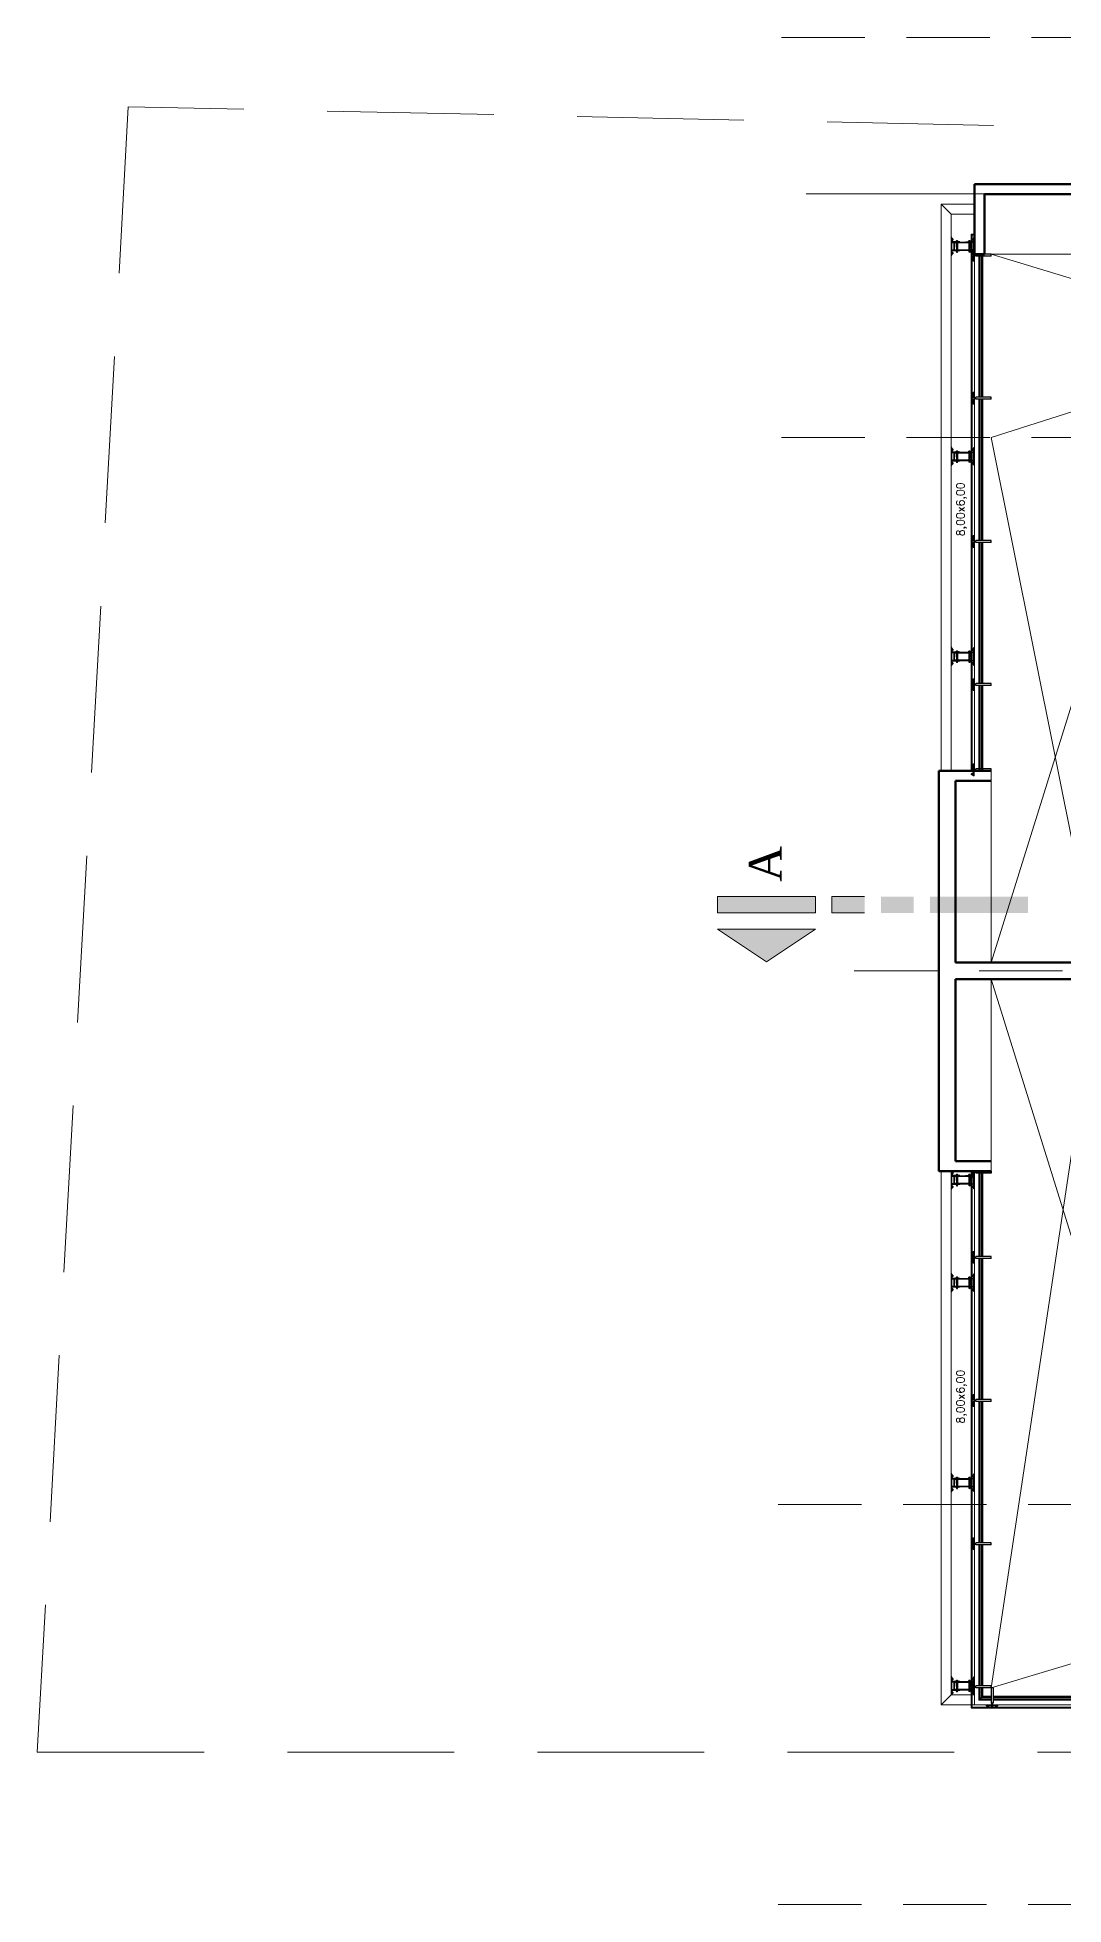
# Model space of a CAD drawing. Header units: millimetres. Extents: x 705 to 840, y 133 to 501.
# Drawn here: x 712.14 to 727.53, y 371.57 to 399.57 of the extents above; entities that cross this region are included whole.
import ezdxf

# ---------------------------------------------------------------- set-up
doc = ezdxf.new("R2010")
doc.units = ezdxf.units.MM
doc.header["$LTSCALE"] = 10
doc.linetypes.add('DASHED2', pattern=[0.375, 0.25, -0.125])
doc.layers.get('0').update_dxf_attribs({"color": 90})
doc.layers.add('ACCESORIO', color=90, linetype='Continuous')
doc.layers.add('VIDRO', color=140, linetype='Continuous')
for name, color, linetype, lineweight in [('CINZA', 252, 'Continuous', 13), ('cinza 03', 252, 'Continuous', 13), ('HACHT', 90, 'Continuous', 9), ('linha estutura', 252, 'Continuous', 13), ('PAREDES 2', 50, 'Continuous', 50), ('pn 02', 16, 'Continuous', 20), ('PN-01', 90, 'Continuous', 13), ('PN-03', 180, 'Continuous', 30), ('recuos', 16, 'Continuous', 20), ('texto', 16, 'Continuous', 20)]:
    doc.layers.add(name, color=color, linetype=linetype, lineweight=lineweight)
doc.styles.get("Standard").update_dxf_attribs({"font": 'simplex.shx'})

# ---------------------------------------------------------------- blocks, each defined once
blk = doc.blocks.new('BLO253')
blk.add_lwpolyline([(39.6, 2, -0.4142136), (40.6, 1, 0.4142136), (41.6, 0), (91.5, 0, 0.4142136), (92.5, 1), (92.5, 4, 0.4142136), (91.5, 5), (49.6, 5, -0.4142136), (44.6, 10), (44.6, 89, 0.4142136), (43.6, 90), (41.6, 90, 0.4142136), (40.6, 89), (40.6, 6.5, -0.4142136), (39.1, 5), (-39.1, 5, -0.4142136), (-40.6, 6.5), (-40.6, 89, 0.4142136), (-41.6, 90), (-43.6, 90, 0.4142136), (-44.6, 89), (-44.6, 10, -0.4142136), (-49.6, 5), (-91.5, 5, 0.4142136), (-92.5, 4), (-92.5, 1, 0.4142136), (-91.5, 0), (-41.6, 0, 0.4142136), (-40.6, 1, -0.4142136), (-39.6, 2)], format="xyb", close=True)
blk = doc.blocks.new('CAB-BUL')
for p, q in [((-6, 11), (6, 11)), ((-4, 2), (-4, 9)), ((-4, 1), (-4, 2)), ((4, 2), (4, 9)), ((4, 1), (4, 2))]:
    blk.add_line(p, q)
blk.add_lwpolyline([(-9, 1), (9, 1), (9, 0), (-9, 0)], close=True)
blk.add_lwpolyline([(8, 9, 0.888889), (4, 9, 0.50025), (-4, 9, 0.88987), (-8, 9), (-8, 2), (8, 2)], format="xyb", close=True)
blk = doc.blocks.new('TUERCA')
for p, q in [((-7, -2), (7, -2)), ((7, -10), (-7, -10)), ((-5, -11), (3, -10)), ((-5, -12), (4, -11)), ((-5, -13), (4, -12)), ((-5, -14), (4, -13)), ((-5, -16), (4, -14)), ((-4, -8), (-4, -3)), ((-3, -16), (4, -16)), ((4, -3), (4, -8))]:
    blk.add_line(p, q)
blk.add_lwpolyline([(-9, 0), (9, 0), (9, -2), (-9, -2)], close=True)
blk.add_lwpolyline([(-4, -8, -0.666895), (-9, -8), (-9, -3, -0.666895), (-4, -3, -0.349005), (4, -3, -0.666667), (9, -3), (9, -8, -0.666667), (4, -8, -0.349005)], format="xyb", close=True)
blk.add_lwpolyline([(-4, -10), (-3, -10), (-5, -11), (-3, -11), (-5, -12), (-3, -12), (-5, -13), (-3, -14), (-5, -14), (-3, -15), (-5, -16), (-3, -16), (3, -16), (4, -16), (3, -15), (4, -14), (3, -14), (4, -13), (3, -13), (4, -12), (3, -11), (4, -11), (3, -10), (4, -10)])
blk = doc.blocks.new('fixação madeira')
at = {"layer": 'ACCESORIO'}
for p, q in [((-0.052, -0.063), (-0.05, -0.076)), ((-0.052, -0.251), (-0.05, -0.264)), ((-0.05, -0.063), (-0.048, -0.076)), ((-0.05, -0.251), (-0.048, -0.264)), ((-0.048, -0.063), (-0.047, -0.076)), ((-0.048, -0.251), (-0.047, -0.264)), ((-0.047, -0.063), (-0.045, -0.076)), ((-0.047, -0.251), (-0.045, -0.264)), ((-0.045, -0.063), (-0.043, -0.076)), ((-0.045, -0.251), (-0.043, -0.264)), ((-0.043, -0.063), (-0.041, -0.076)), ((-0.043, -0.251), (-0.041, -0.264)), ((-0.041, -0.063), (-0.039, -0.076)), ((-0.041, -0.251), (-0.039, -0.264)), ((-0.039, -0.063), (-0.038, -0.076)), ((-0.039, -0.251), (-0.038, -0.264)), ((-0.038, -0.063), (-0.036, -0.076)), ((-0.038, -0.251), (-0.036, -0.264)), ((-0.036, -0.063), (-0.034, -0.076)), ((-0.036, -0.251), (-0.034, -0.264)), ((-0.034, -0.063), (-0.032, -0.076)), ((-0.034, -0.251), (-0.032, -0.264)), ((-0.032, -0.063), (-0.03, -0.076)), ((-0.032, -0.251), (-0.03, -0.264)), ((-0.03, -0.063), (-0.029, -0.076)), ((-0.03, -0.251), (-0.029, -0.264)), ((-0.029, -0.063), (-0.027, -0.076)), ((-0.029, -0.251), (-0.027, -0.264)), ((-0.027, -0.063), (-0.025, -0.076)), ((-0.027, -0.251), (-0.025, -0.264)), ((-0.025, -0.063), (-0.023, -0.076)), ((-0.025, -0.251), (-0.023, -0.264)), ((-0.023, -0.063), (-0.021, -0.076)), ((-0.023, -0.251), (-0.021, -0.264)), ((-0.021, -0.063), (-0.02, -0.076)), ((-0.021, -0.251), (-0.02, -0.264)), ((-0.02, -0.063), (-0.018, -0.076)), ((-0.02, -0.251), (-0.018, -0.264)), ((-0.018, -0.063), (-0.016, -0.076)), ((-0.018, -0.251), (-0.016, -0.264)), ((-0.016, -0.063), (-0.014, -0.076)), ((-0.016, -0.251), (-0.014, -0.264)), ((-0.014, -0.063), (-0.012, -0.076)), ((-0.014, -0.251), (-0.012, -0.264)), ((-0.012, -0.076), (-0.012, -0.063)), ((-0.012, -0.264), (-0.012, -0.251))]:
    blk.add_line(p, q, dxfattribs=at)
for points in [[(-0.06, -0.034), (0.057, -0.034), (0.057, -0.308), (-0.06, -0.308)], [(-0.052, -0.042), (0.049, -0.042), (0.049, -0.3), (-0.052, -0.3)]]:
    blk.add_lwpolyline(points, close=True, dxfattribs=at)
for points in [[(0.049, -0.063), (-0.014, -0.063), (-0.015, -0.066), (-0.016, -0.063), (-0.017, -0.066), (-0.018, -0.063), (-0.018, -0.066), (-0.02, -0.063), (-0.02, -0.066), (-0.021, -0.063), (-0.022, -0.066), (-0.023, -0.063), (-0.024, -0.066), (-0.025, -0.063), (-0.026, -0.066), (-0.027, -0.063), (-0.027, -0.066), (-0.029, -0.063), (-0.029, -0.066), (-0.03, -0.063), (-0.031, -0.066), (-0.032, -0.063), (-0.033, -0.066), (-0.034, -0.063), (-0.035, -0.066), (-0.036, -0.063), (-0.036, -0.066), (-0.038, -0.063), (-0.038, -0.066), (-0.039, -0.063), (-0.04, -0.066), (-0.041, -0.063), (-0.042, -0.066), (-0.043, -0.063), (-0.044, -0.066), (-0.045, -0.063), (-0.045, -0.066), (-0.047, -0.063), (-0.047, -0.066), (-0.048, -0.063), (-0.049, -0.066), (-0.05, -0.063), (-0.051, -0.066), (-0.052, -0.063)], [(-0.052, -0.076), (-0.051, -0.074), (-0.05, -0.076), (-0.05, -0.074), (-0.048, -0.076), (-0.048, -0.074), (-0.047, -0.076), (-0.046, -0.074), (-0.045, -0.076), (-0.044, -0.074), (-0.043, -0.076), (-0.042, -0.074), (-0.041, -0.076), (-0.041, -0.074), (-0.039, -0.076), (-0.039, -0.074), (-0.038, -0.076), (-0.037, -0.074), (-0.036, -0.076), (-0.035, -0.074), (-0.034, -0.076), (-0.033, -0.074), (-0.032, -0.076), (-0.032, -0.074), (-0.03, -0.076), (-0.03, -0.074), (-0.029, -0.076), (-0.028, -0.074), (-0.027, -0.076), (-0.026, -0.074), (-0.025, -0.076), (-0.024, -0.074), (-0.023, -0.076), (-0.023, -0.074), (-0.021, -0.076), (-0.021, -0.074), (-0.02, -0.076), (-0.019, -0.074), (-0.018, -0.076), (-0.017, -0.074), (-0.016, -0.076), (-0.015, -0.074), (-0.014, -0.076), (-0.014, -0.074), (-0.012, -0.076), (0.049, -0.076)], [(0.049, -0.251), (-0.014, -0.251), (-0.015, -0.253), (-0.016, -0.251), (-0.017, -0.253), (-0.018, -0.251), (-0.018, -0.253), (-0.02, -0.251), (-0.02, -0.253), (-0.021, -0.251), (-0.022, -0.253), (-0.023, -0.251), (-0.024, -0.253), (-0.025, -0.251), (-0.026, -0.253), (-0.027, -0.251), (-0.027, -0.253), (-0.029, -0.251), (-0.029, -0.253), (-0.03, -0.251), (-0.031, -0.253), (-0.032, -0.251), (-0.033, -0.253), (-0.034, -0.251), (-0.035, -0.253), (-0.036, -0.251), (-0.036, -0.253), (-0.038, -0.251), (-0.038, -0.253), (-0.039, -0.251), (-0.04, -0.253), (-0.041, -0.251), (-0.042, -0.253), (-0.043, -0.251), (-0.044, -0.253), (-0.045, -0.251), (-0.045, -0.253), (-0.047, -0.251), (-0.047, -0.253), (-0.048, -0.251), (-0.049, -0.253), (-0.05, -0.251), (-0.051, -0.253), (-0.052, -0.251)], [(-0.052, -0.264), (-0.051, -0.262), (-0.05, -0.264), (-0.05, -0.262), (-0.048, -0.264), (-0.048, -0.262), (-0.047, -0.264), (-0.046, -0.262), (-0.045, -0.264), (-0.044, -0.262), (-0.043, -0.264), (-0.042, -0.262), (-0.041, -0.264), (-0.041, -0.262), (-0.039, -0.264), (-0.039, -0.262), (-0.038, -0.264), (-0.037, -0.262), (-0.036, -0.264), (-0.035, -0.262), (-0.034, -0.264), (-0.033, -0.262), (-0.032, -0.264), (-0.032, -0.262), (-0.03, -0.264), (-0.03, -0.262), (-0.029, -0.264), (-0.028, -0.262), (-0.027, -0.264), (-0.026, -0.262), (-0.025, -0.264), (-0.024, -0.262), (-0.023, -0.264), (-0.023, -0.262), (-0.021, -0.264), (-0.021, -0.262), (-0.02, -0.264), (-0.019, -0.262), (-0.018, -0.264), (-0.017, -0.262), (-0.016, -0.264), (-0.015, -0.262), (-0.014, -0.264), (-0.014, -0.262), (-0.012, -0.264), (0.049, -0.264)]]:
    blk.add_lwpolyline(points, dxfattribs=at)
at = {"layer": 'ACCESORIO', "xscale": 0.001440000000002328, "yscale": 0.001440000000002328, "zscale": 0.00144, "rotation": 180}
blk.add_blockref('BLO253', (-0.001, 0.001), dxfattribs=at)
at = {"layer": 'ACCESORIO', "xscale": -0.001440000000002328, "yscale": 0.001440000000002328, "zscale": 0.00144}
blk.add_blockref('BLO253', (-0.001, -0.345), dxfattribs=at)
at = {"layer": 'ACCESORIO', "linetype": 'Continuous', "xscale": 0.001440000000002328, "yscale": 0.001440000000002328, "zscale": 0.00144}
for name, p, rotation in [('CAB-BUL', (-0.105, -0.006), 180), ('TUERCA', (-0.066, -0.07), 270), ('CAB-BUL', (0.063, -0.07), 270), ('CAB-BUL', (0.063, -0.258), 270), ('CAB-BUL', (0.1, -0.006), 180)]:
    blk.add_blockref(name, p, dxfattribs=dict(at, rotation=rotation))
at = {"layer": 'ACCESORIO', "color": 252, "linetype": 'Continuous', "xscale": 0.001440000000002328, "yscale": 0.001440000000002328, "zscale": 0.00144, "rotation": 270}
blk.add_blockref('TUERCA', (-0.066, -0.258), dxfattribs=at)
at = {"layer": 'ACCESORIO', "linetype": 'Continuous', "xscale": -0.001440000000002328, "yscale": 0.001440000000002328, "zscale": 0.00144}
for p in [(-0.105, -0.338), (0.1, -0.338)]:
    blk.add_blockref('CAB-BUL', p, dxfattribs=at)
blk = doc.blocks.new('SPIDER')
at = {"layer": 'HACHT'}
blk.add_line((-0.289, -0.009), (-0.289, 0.009), dxfattribs=at)
at = {"layer": 'PN-01'}
for p, q in [((-0.264, 0.063), (-0.304, 0.063)), ((-0.293, 0.067), (-0.299, 0.07)), ((-0.294, 0.066), (-0.299, 0.069)), ((-0.264, 0.064), (-0.299, 0.064)), ((-0.264, 0.062), (-0.299, 0.062)), ((-0.294, 0.06), (-0.299, 0.058)), ((-0.293, 0.059), (-0.299, 0.056)), ((-0.264, 0.064), (-0.298, 0.064)), ((-0.289, 0.066), (-0.294, 0.066)), ((-0.289, 0.06), (-0.294, 0.06)), ((-0.289, 0.067), (-0.293, 0.067)), ((-0.289, 0.059), (-0.293, 0.059)), ((-0.283, 0.079), (-0.289, 0.079)), ((-0.283, 0.048), (-0.289, 0.048)), ((-0.228, 0.009), (-0.289, 0.009)), ((-0.279, 0.072), (-0.283, 0.079)), ((-0.279, 0.055), (-0.283, 0.048)), ((-0.27, 0.072), (-0.279, 0.072)), ((-0.27, 0.055), (-0.279, 0.055)), ((-0.264, 0.089), (-0.27, 0.089)), ((-0.27, 0.089), (-0.27, 0.009)), ((-0.264, 0.078), (-0.27, 0.078)), ((-0.264, 0.048), (-0.27, 0.048)), ((-0.264, 0.034), (-0.27, 0.034)), ((-0.264, 0.089), (-0.264, 0.009)), ((-0.258, 0.072), (-0.264, 0.076)), ((-0.258, 0.055), (-0.264, 0.051)), ((-0.262, 0.074), (-0.262, 0.052)), ((-0.261, 0.074), (-0.261, 0.053)), ((-0.26, 0.073), (-0.26, 0.053)), ((-0.258, 0.089), (-0.252, 0.089)), ((-0.258, 0.089), (-0.258, 0.08)), ((-0.258, 0.08), (-0.258, 0.047)), ((-0.258, 0.047), (-0.258, 0.009)), ((-0.258, 0.034), (-0.252, 0.034)), ((-0.252, 0.089), (-0.252, 0.009)), ((-0.264, -0.063), (-0.304, -0.063)), ((-0.293, -0.059), (-0.299, -0.056)), ((-0.294, -0.06), (-0.299, -0.058)), ((-0.264, -0.062), (-0.299, -0.062)), ((-0.264, -0.064), (-0.299, -0.064)), ((-0.294, -0.066), (-0.299, -0.069)), ((-0.293, -0.067), (-0.299, -0.07)), ((-0.264, -0.064), (-0.298, -0.064)), ((-0.289, -0.06), (-0.294, -0.06)), ((-0.289, -0.066), (-0.294, -0.066)), ((-0.289, -0.059), (-0.293, -0.059)), ((-0.289, -0.067), (-0.293, -0.067)), ((-0.228, -0.009), (-0.289, -0.009)), ((-0.283, -0.048), (-0.289, -0.048)), ((-0.283, -0.079), (-0.289, -0.079)), ((-0.279, -0.055), (-0.283, -0.048)), ((-0.279, -0.072), (-0.283, -0.079)), ((-0.27, -0.055), (-0.279, -0.055)), ((-0.27, -0.072), (-0.279, -0.072)), ((-0.27, -0.089), (-0.27, -0.009)), ((-0.264, -0.034), (-0.27, -0.034)), ((-0.264, -0.048), (-0.27, -0.048)), ((-0.264, -0.078), (-0.27, -0.078)), ((-0.264, -0.089), (-0.27, -0.089)), ((-0.264, -0.089), (-0.264, -0.009)), ((-0.258, -0.055), (-0.264, -0.051)), ((-0.258, -0.072), (-0.264, -0.076)), ((-0.262, -0.074), (-0.262, -0.052)), ((-0.261, -0.074), (-0.261, -0.053)), ((-0.26, -0.073), (-0.26, -0.053)), ((-0.258, -0.047), (-0.258, -0.009)), ((-0.258, -0.034), (-0.252, -0.034)), ((-0.258, -0.08), (-0.258, -0.047)), ((-0.258, -0.089), (-0.258, -0.08)), ((-0.258, -0.089), (-0.252, -0.089)), ((-0.252, -0.089), (-0.252, -0.009))]:
    blk.add_line(p, q, dxfattribs=at)
at = {"layer": 'PN-03'}
for p, q in [((-0.228, -0.015), (-0.228, 0.015)), ((0, 0.015), (-0.228, 0.015)), ((0, -0.015), (0, 0.015)), ((0, -0.015), (-0.228, -0.015))]:
    blk.add_line(p, q, dxfattribs=at)

msp = doc.modelspace()

# ---------------------------------------------------------------- hatches: boundary and pattern name
at = {"layer": 'PN-01', "ltscale": 0.05}
h = msp.add_hatch(color=256, dxfattribs=at)
h.paths.add_polyline_path([(723.075, 385.707), (722.34, 386.197), (723.81, 386.197)])
h.paths.add_polyline_path([(723.81, 386.442), (722.34, 386.442), (722.34, 386.687), (723.81, 386.687)])
h.paths.add_polyline_path([(724.545, 386.442), (724.055, 386.442), (724.055, 386.687), (724.545, 386.687)])
h.paths.add_polyline_path([(725.28, 386.442), (724.79, 386.442), (724.79, 386.687), (725.28, 386.687)])
h.paths.add_polyline_path([(726.249, 386.442), (725.525, 386.442), (725.525, 386.687), (726.249, 386.687)])
h.paths.add_polyline_path([(726.995, 386.442), (726.249, 386.442), (726.249, 386.687), (726.995, 386.687)])

# ---------------------------------------------------------------- linework, layer by layer
at = {"layer": 'CINZA'}
for p, q in [((726.264, 396.292), (726.264, 394.175)), ((726.279, 396.292), (726.279, 394.175)), ((726.298, 396.292), (726.298, 394.175)), ((726.313, 396.292), (726.313, 394.175)), ((726.264, 394.145), (726.264, 392.028)), ((726.279, 394.145), (726.279, 392.028)), ((726.298, 394.145), (726.298, 392.028)), ((726.313, 394.145), (726.313, 392.028)), ((726.264, 391.998), (726.264, 389.881)), ((726.279, 391.998), (726.279, 389.881)), ((726.298, 391.998), (726.298, 389.881)), ((726.313, 391.998), (726.313, 389.881)), ((726.264, 389.851), (726.264, 388.572)), ((726.279, 389.851), (726.279, 388.572)), ((726.298, 389.851), (726.298, 388.572)), ((726.313, 389.851), (726.313, 388.572)), ((726.264, 382.542), (726.264, 381.293)), ((726.279, 382.542), (726.279, 381.293)), ((726.298, 382.542), (726.298, 381.293)), ((726.313, 382.542), (726.313, 381.293)), ((726.264, 381.263), (726.264, 379.146)), ((726.279, 381.263), (726.279, 379.146)), ((726.298, 381.263), (726.298, 379.146)), ((726.313, 381.263), (726.313, 379.146)), ((726.264, 379.116), (726.264, 376.999)), ((726.279, 379.116), (726.279, 376.999)), ((726.298, 379.116), (726.298, 376.999)), ((726.313, 379.116), (726.313, 376.999)), ((726.264, 376.969), (726.264, 374.852)), ((726.279, 376.969), (726.279, 374.852)), ((726.298, 376.969), (726.298, 374.852)), ((726.313, 376.969), (726.313, 374.852)), ((726.264, 374.822), (726.264, 374.645)), ((726.441, 374.645), (726.264, 374.645)), ((726.279, 374.822), (726.279, 374.66)), ((726.441, 374.66), (726.279, 374.66)), ((726.298, 374.822), (726.298, 374.679)), ((726.441, 374.679), (726.298, 374.679)), ((726.313, 374.822), (726.313, 374.694)), ((726.441, 374.694), (726.313, 374.694)), ((729.176, 374.694), (726.471, 374.694)), ((729.176, 374.679), (726.471, 374.679)), ((729.176, 374.66), (726.471, 374.66)), ((729.176, 374.645), (726.471, 374.645))]:
    msp.add_line(p, q, dxfattribs=at)
at = {"layer": 'cinza 03'}
for p, q in [((727.38, 397.224), (723.667, 397.224)), ((726.441, 388.572), (726.441, 388.422)), ((726.441, 382.572), (726.441, 382.722)), ((726.318, 374.699), (726.258, 374.639))]:
    msp.add_line(p, q, dxfattribs=at)
at = {"layer": 'HACHT'}
for p, q in [((726.258, 396.292), (726.258, 394.175)), ((726.318, 396.292), (726.318, 394.175)), ((726.258, 394.145), (726.258, 392.028)), ((726.318, 394.145), (726.318, 392.028)), ((726.258, 391.998), (726.258, 389.881)), ((726.318, 391.998), (726.318, 389.881)), ((726.258, 389.851), (726.258, 388.572)), ((726.318, 389.851), (726.318, 388.572)), ((726.152, 382.565), (726.152, 382.548)), ((726.258, 382.542), (726.258, 381.293)), ((726.318, 382.542), (726.318, 381.293)), ((726.258, 381.263), (726.258, 379.146)), ((726.318, 381.263), (726.318, 379.146)), ((726.258, 379.116), (726.258, 376.999)), ((726.318, 379.116), (726.318, 376.999)), ((726.258, 376.969), (726.258, 374.852)), ((726.318, 376.969), (726.318, 374.852)), ((726.152, 374.828), (726.152, 374.845)), ((726.258, 374.822), (726.258, 374.639)), ((726.318, 374.822), (726.318, 374.699)), ((726.441, 374.699), (726.318, 374.699)), ((729.176, 374.699), (726.471, 374.699)), ((726.441, 374.639), (726.258, 374.639)), ((726.464, 374.533), (726.447, 374.533)), ((729.176, 374.639), (726.471, 374.639))]:
    msp.add_line(p, q, dxfattribs=at)
at = {"layer": 'linha estutura', "linetype": 'DASHED2', "ltscale": 0.5}
for p, q in [((723.297, 399.572), (767.656, 399.572)), ((723.297, 393.572), (767.656, 393.572)), ((724.39, 385.572), (771.017, 385.572)), ((723.247, 377.572), (770.918, 377.572)), ((723.247, 371.572), (770.918, 371.572))]:
    msp.add_line(p, q, dxfattribs=at)
at = {"layer": 'PAREDES 2'}
for p, q in [((732.216, 397.372), (726.191, 397.372)), ((726.191, 396.322), (726.191, 397.372)), ((726.341, 396.322), (726.341, 397.222)), ((732.066, 397.222), (726.341, 397.222)), ((726.341, 396.322), (726.191, 396.322)), ((725.658, 388.572), (725.658, 382.572)), ((725.658, 388.572), (726.441, 388.572)), ((725.908, 388.422), (725.908, 385.697)), ((725.908, 388.422), (726.441, 388.422)), ((725.908, 385.697), (731.916, 385.697)), ((725.908, 385.447), (732.316, 385.447)), ((725.908, 385.447), (725.908, 382.722)), ((725.658, 382.572), (726.441, 382.572)), ((725.908, 382.722), (726.441, 382.722))]:
    msp.add_line(p, q, dxfattribs=at)
at = {"layer": 'pn 02'}
for p, q in [((725.841, 396.918), (725.691, 397.068)), ((725.691, 388.572), (725.691, 397.068)), ((726.191, 397.068), (725.691, 397.068)), ((725.841, 388.572), (725.841, 396.918)), ((726.191, 396.918), (725.841, 396.918)), ((722.34, 386.687), (723.81, 386.687)), ((722.34, 386.442), (722.34, 386.687)), ((723.81, 386.687), (723.81, 386.442)), ((724.055, 386.687), (724.055, 386.442)), ((724.055, 386.687), (724.545, 386.687)), ((723.81, 386.442), (722.34, 386.442)), ((724.545, 386.442), (724.055, 386.442)), ((723.81, 386.197), (722.34, 386.197)), ((725.691, 374.57), (725.691, 382.572)), ((725.841, 374.72), (725.841, 382.572)), ((725.841, 374.72), (725.691, 374.57)), ((726.191, 374.72), (725.841, 374.72)), ((726.191, 374.57), (725.691, 374.57))]:
    msp.add_line(p, q, dxfattribs=at)
at = {"layer": 'pn 02', "ltscale": 0.05}
for q in [(723.075, 385.707), (723.81, 386.197), (723.81, 386.197)]:
    msp.add_line((722.34, 386.197), q, dxfattribs=at)
at = {"layer": 'PN-01'}
for p, q in [((726.191, 396.572), (726.191, 388.572)), ((726.341, 396.322), (735.066, 396.322)), ((735.066, 393.702), (726.441, 396.322)), ((735.066, 396.322), (726.441, 393.572)), ((728.941, 393.702), (726.441, 385.697)), ((728.041, 385.597), (726.441, 393.572)), ((726.441, 385.697), (726.441, 388.422)), ((726.441, 385.447), (728.941, 377.442)), ((728.041, 385.447), (726.441, 374.822)), ((726.441, 382.722), (726.441, 385.447)), ((726.177, 382.494), (726.137, 382.494)), ((726.148, 382.498), (726.142, 382.5)), ((726.147, 382.497), (726.142, 382.499)), ((726.177, 382.495), (726.142, 382.495)), ((726.177, 382.492), (726.142, 382.492)), ((726.147, 382.491), (726.142, 382.488)), ((726.148, 382.49), (726.142, 382.487)), ((726.177, 382.492), (726.143, 382.492)), ((726.152, 382.497), (726.147, 382.497)), ((726.152, 382.491), (726.147, 382.491)), ((726.152, 382.498), (726.148, 382.498)), ((726.152, 382.49), (726.148, 382.49)), ((726.213, 382.565), (726.152, 382.565)), ((726.213, 382.548), (726.152, 382.548)), ((726.158, 382.509), (726.152, 382.509)), ((726.162, 382.502), (726.158, 382.509)), ((726.162, 382.485), (726.158, 382.478)), ((726.171, 382.502), (726.162, 382.502)), ((726.171, 382.485), (726.162, 382.485)), ((726.171, 382.467), (726.171, 382.548)), ((726.177, 382.523), (726.171, 382.523)), ((726.177, 382.509), (726.171, 382.509)), ((726.177, 382.467), (726.177, 382.548)), ((726.183, 382.502), (726.177, 382.506)), ((726.183, 382.485), (726.177, 382.481)), ((726.179, 382.482), (726.179, 382.505)), ((726.18, 382.483), (726.18, 382.504)), ((726.181, 382.484), (726.181, 382.503)), ((726.183, 382.51), (726.183, 382.548)), ((726.183, 382.523), (726.189, 382.523)), ((726.183, 382.477), (726.183, 382.51)), ((726.189, 382.467), (726.189, 382.548)), ((726.191, 382.572), (726.191, 374.57)), ((726.158, 382.478), (726.152, 382.478)), ((726.177, 382.479), (726.171, 382.479)), ((726.177, 382.467), (726.171, 382.467)), ((726.183, 382.467), (726.183, 382.477)), ((726.183, 382.467), (726.189, 382.467)), ((735.116, 377.442), (726.441, 374.822)), ((726.177, 374.926), (726.171, 374.926)), ((726.171, 374.926), (726.171, 374.845)), ((726.177, 374.926), (726.177, 374.845)), ((726.183, 374.926), (726.189, 374.926)), ((726.183, 374.926), (726.183, 374.917)), ((726.189, 374.926), (726.189, 374.845)), ((726.177, 374.9), (726.137, 374.9)), ((726.177, 374.774), (726.137, 374.774)), ((726.148, 374.904), (726.142, 374.907)), ((726.147, 374.903), (726.142, 374.905)), ((726.177, 374.901), (726.142, 374.901)), ((726.177, 374.899), (726.142, 374.899)), ((726.147, 374.897), (726.142, 374.895)), ((726.148, 374.896), (726.142, 374.893)), ((726.148, 374.778), (726.142, 374.78)), ((726.147, 374.777), (726.142, 374.779)), ((726.177, 374.775), (726.142, 374.775)), ((726.177, 374.772), (726.142, 374.772)), ((726.147, 374.771), (726.142, 374.768)), ((726.148, 374.77), (726.142, 374.767)), ((726.177, 374.901), (726.143, 374.901)), ((726.177, 374.772), (726.143, 374.772)), ((726.152, 374.903), (726.147, 374.903)), ((726.152, 374.897), (726.147, 374.897)), ((726.152, 374.777), (726.147, 374.777)), ((726.152, 374.771), (726.147, 374.771)), ((726.152, 374.904), (726.148, 374.904)), ((726.152, 374.896), (726.148, 374.896)), ((726.152, 374.778), (726.148, 374.778)), ((726.152, 374.77), (726.148, 374.77)), ((726.158, 374.916), (726.152, 374.916)), ((726.158, 374.885), (726.152, 374.885)), ((726.213, 374.845), (726.152, 374.845)), ((726.213, 374.828), (726.152, 374.828)), ((726.158, 374.789), (726.152, 374.789)), ((726.158, 374.758), (726.152, 374.758)), ((726.162, 374.909), (726.158, 374.916)), ((726.162, 374.892), (726.158, 374.885)), ((726.162, 374.782), (726.158, 374.789)), ((726.162, 374.765), (726.158, 374.758)), ((726.171, 374.909), (726.162, 374.909)), ((726.171, 374.892), (726.162, 374.892)), ((726.171, 374.782), (726.162, 374.782)), ((726.171, 374.765), (726.162, 374.765)), ((726.177, 374.915), (726.171, 374.915)), ((726.177, 374.885), (726.171, 374.885)), ((726.177, 374.871), (726.171, 374.871)), ((726.171, 374.747), (726.171, 374.828)), ((726.177, 374.803), (726.171, 374.803)), ((726.177, 374.789), (726.171, 374.789)), ((726.177, 374.759), (726.171, 374.759)), ((726.177, 374.747), (726.171, 374.747)), ((726.183, 374.909), (726.177, 374.913)), ((726.183, 374.892), (726.177, 374.888)), ((726.177, 374.747), (726.177, 374.828)), ((726.183, 374.782), (726.177, 374.786)), ((726.183, 374.765), (726.177, 374.761)), ((726.179, 374.911), (726.179, 374.889)), ((726.179, 374.762), (726.179, 374.785)), ((726.18, 374.911), (726.18, 374.89)), ((726.18, 374.763), (726.18, 374.784)), ((726.181, 374.91), (726.181, 374.89)), ((726.181, 374.764), (726.181, 374.783)), ((726.183, 374.917), (726.183, 374.883)), ((726.183, 374.883), (726.183, 374.845)), ((726.183, 374.871), (726.189, 374.871)), ((726.183, 374.79), (726.183, 374.828)), ((726.183, 374.803), (726.189, 374.803)), ((726.183, 374.757), (726.183, 374.79)), ((726.183, 374.747), (726.183, 374.757)), ((726.183, 374.747), (726.189, 374.747)), ((726.189, 374.747), (726.189, 374.828)), ((726.191, 374.57), (729.191, 374.57)), ((726.366, 374.564), (726.366, 374.57)), ((726.366, 374.57), (726.447, 374.57)), ((726.366, 374.564), (726.376, 374.564)), ((726.366, 374.558), (726.366, 374.552)), ((726.366, 374.558), (726.447, 374.558)), ((726.366, 374.552), (726.447, 374.552)), ((726.376, 374.564), (726.409, 374.564)), ((726.384, 374.543), (726.377, 374.539)), ((726.377, 374.539), (726.377, 374.533)), ((726.378, 374.558), (726.378, 374.552)), ((726.384, 374.564), (726.38, 374.558)), ((726.381, 374.56), (726.404, 374.56)), ((726.382, 374.561), (726.403, 374.561)), ((726.383, 374.562), (726.402, 374.562)), ((726.384, 374.552), (726.384, 374.543)), ((726.389, 374.529), (726.386, 374.523)), ((726.39, 374.528), (726.387, 374.523)), ((726.389, 374.533), (726.389, 374.529)), ((726.39, 374.533), (726.39, 374.528)), ((726.391, 374.558), (726.391, 374.524)), ((726.391, 374.558), (726.391, 374.523)), ((726.393, 374.558), (726.393, 374.518)), ((726.394, 374.558), (726.394, 374.523)), ((726.396, 374.533), (726.396, 374.528)), ((726.396, 374.528), (726.398, 374.523)), ((726.397, 374.533), (726.397, 374.529)), ((726.397, 374.529), (726.399, 374.523)), ((726.401, 374.564), (726.405, 374.558)), ((726.401, 374.552), (726.401, 374.543)), ((726.401, 374.543), (726.408, 374.539)), ((726.408, 374.558), (726.408, 374.552)), ((726.408, 374.539), (726.408, 374.533)), ((726.409, 374.564), (726.447, 374.564)), ((726.422, 374.564), (726.422, 374.57)), ((726.422, 374.558), (726.422, 374.552)), ((726.447, 374.594), (726.447, 374.533)), ((726.464, 374.594), (726.464, 374.533)), ((726.545, 374.57), (726.464, 374.57)), ((726.502, 374.564), (726.464, 374.564)), ((726.545, 374.558), (726.464, 374.558)), ((726.545, 374.552), (726.464, 374.552)), ((726.49, 374.564), (726.49, 374.57)), ((726.49, 374.558), (726.49, 374.552)), ((726.536, 374.564), (726.502, 374.564)), ((726.504, 374.558), (726.504, 374.552)), ((726.511, 374.543), (726.504, 374.539)), ((726.504, 374.539), (726.504, 374.533)), ((726.511, 374.564), (726.507, 374.558)), ((726.53, 374.56), (726.508, 374.56)), ((726.529, 374.562), (726.509, 374.562)), ((726.53, 374.561), (726.509, 374.561)), ((726.511, 374.552), (726.511, 374.543)), ((726.515, 374.529), (726.512, 374.523)), ((726.516, 374.528), (726.514, 374.523)), ((726.515, 374.533), (726.515, 374.529)), ((726.516, 374.533), (726.516, 374.528)), ((726.518, 374.558), (726.518, 374.523)), ((726.519, 374.558), (726.519, 374.518)), ((726.52, 374.558), (726.52, 374.524)), ((726.52, 374.558), (726.52, 374.523)), ((726.522, 374.533), (726.522, 374.528)), ((726.522, 374.528), (726.524, 374.523)), ((726.523, 374.533), (726.523, 374.529)), ((726.523, 374.529), (726.526, 374.523)), ((726.528, 374.564), (726.532, 374.558)), ((726.528, 374.552), (726.528, 374.543)), ((726.528, 374.543), (726.535, 374.539)), ((726.534, 374.558), (726.534, 374.552)), ((726.535, 374.539), (726.535, 374.533)), ((726.545, 374.564), (726.536, 374.564)), ((726.545, 374.564), (726.545, 374.57)), ((726.545, 374.558), (726.545, 374.552))]:
    msp.add_line(p, q, dxfattribs=at)
at = {"layer": 'PN-01', "ltscale": 0.05}
msp.add_line((723.075, 385.707), (723.81, 386.197), dxfattribs=at)
at = {"layer": 'PN-03'}
for p, q in [((726.213, 382.572), (726.213, 382.542)), ((726.441, 382.572), (726.213, 382.572)), ((726.441, 382.542), (726.213, 382.542)), ((726.441, 382.572), (726.441, 382.542)), ((726.213, 374.822), (726.213, 374.852)), ((726.441, 374.852), (726.213, 374.852)), ((726.441, 374.822), (726.213, 374.822)), ((726.441, 374.822), (726.441, 374.852)), ((726.471, 374.822), (726.441, 374.822)), ((726.441, 374.822), (726.441, 374.594)), ((726.471, 374.822), (726.471, 374.594)), ((726.471, 374.594), (726.441, 374.594))]:
    msp.add_line(p, q, dxfattribs=at)
at = {"layer": 'recuos', "linetype": 'DASHED2'}
for p, q in [((713.501, 398.531), (712.137, 373.86)), ((737.728, 398.008), (713.501, 398.531)), ((712.137, 373.86), (784.918, 373.86))]:
    msp.add_line(p, q, dxfattribs=at)
at = {"layer": 'VIDRO'}
for p, q in [((726.142, 396.621), (726.142, 388.572)), ((726.142, 396.621), (726.191, 396.621)), ((726.152, 396.611), (726.152, 388.572)), ((726.152, 396.611), (726.191, 396.611)), ((726.142, 382.572), (726.142, 374.523)), ((726.152, 382.572), (726.152, 374.533)), ((726.142, 374.523), (729.191, 374.523)), ((726.152, 374.533), (729.191, 374.533))]:
    msp.add_line(p, q, dxfattribs=at)

# ---------------------------------------------------------------- block references
at = {"layer": 'cinza 03', "xscale": -1, "rotation": 270}
for p in [(726.189, 396.44), (726.189, 393.289), (726.189, 390.289), (726.189, 382.44), (726.189, 380.9), (726.189, 377.9), (726.189, 374.855)]:
    msp.add_blockref('fixação madeira', p, dxfattribs=at)
at = {"layer": 'cinza 03'}
for p in [(726.441, 396.307), (726.441, 394.16), (726.441, 392.013), (726.441, 389.866), (726.441, 388.587), (726.441, 381.278), (726.441, 379.131), (726.441, 376.984)]:
    msp.add_blockref('SPIDER', p, dxfattribs=at)

# ---------------------------------------------------------------- texts
at = {"layer": 'pn 02', "ltscale": 0.05, "insert": (723.3, 386.911), "char_height": 0.49, "width": 3.686, "attachment_point": 7, "rotation": 90}
msp.add_mtext('{\\fTimes New Roman|b0|i0|c0|p18;A}', dxfattribs=at)
at = {"layer": 'texto'}
for p in [(726.043, 392.091), (726.043, 378.786)]:
    msp.add_text('8,00x6,00', height=0.12, rotation=90, dxfattribs=at).set_placement(p)

doc.saveas('drawing.dxf')
